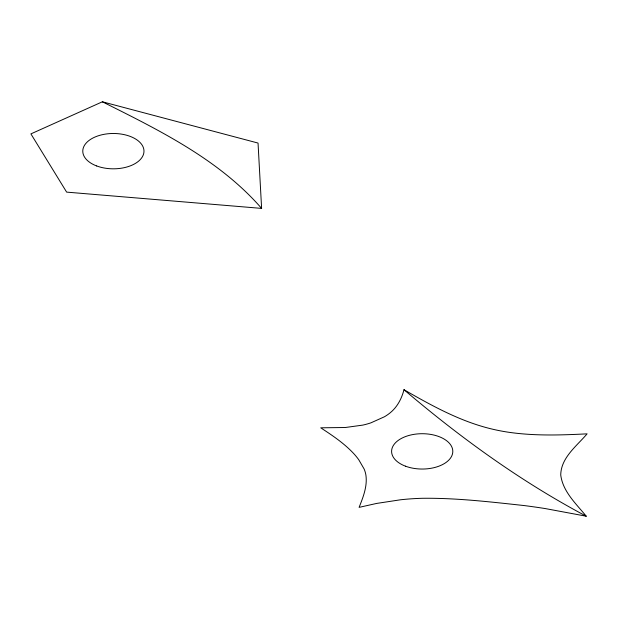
<?xml version="1.0" encoding="UTF-8"?>
<svg xmlns="http://www.w3.org/2000/svg" width="618" height="618" viewBox="0 0 618 618"><rect width="100%" height="100%" fill="white"/><g stroke="black" fill="none" stroke-linecap="round" stroke-linejoin="round"><path stroke-width="0.93" d="M403.987 389.719C401.715 398.479 397.359 406.976 390.228 412.754A54.083 31.224 0 0 1 384.435 416.771L370.954 422.828A56.176 32.437 0 0 1 362.805 425.107L345.308 427.509L320.719 427.81C332.6 435.566 344.558 443.593 354.207 454.114A123.793 71.472 0 0 1 358.788 459.8L364.126 469A74.793 43.183 0 0 1 365.902 475.095C367.517 486.266 363.16 497.189 359.097 507.363L376.686 503.423L400.611 499.769A157.428 90.892 0 0 1 422.156 498.293C456.115 497.861 489.958 501.87 523.67 505.501A433.21 250.112 0 0 1 545.115 508.544L586.258 516.208C576.185 503.817 562.782 491.634 560.735 474.948C560.997 457.575 576.818 445.972 587.1 433.836C560.541 435.203 533.72 436.069 507.332 432.059A125.361 72.376 0 0 1 492.175 429.093C460.588 421.646 431.905 405.756 403.987 389.719C460.402 437.683 520.75 481.461 586.258 516.208M102.379 101.792L30.9 133.89L66.636 192.121L261.615 208.397L258.038 143.059L102.379 101.792C159.351 130.305 219.081 159.521 261.615 208.397M405.501 466.181A30.599 17.667 0 0 0 452.755 452.322A30.599 17.667 0 0 0 408.336 435.628A30.599 17.667 0 0 0 405.501 466.181M96.678 165.956A30.599 17.667 0 0 0 143.932 152.098A30.599 17.667 0 0 0 99.513 135.404A30.599 17.667 0 0 0 96.678 165.956"/></g></svg>
